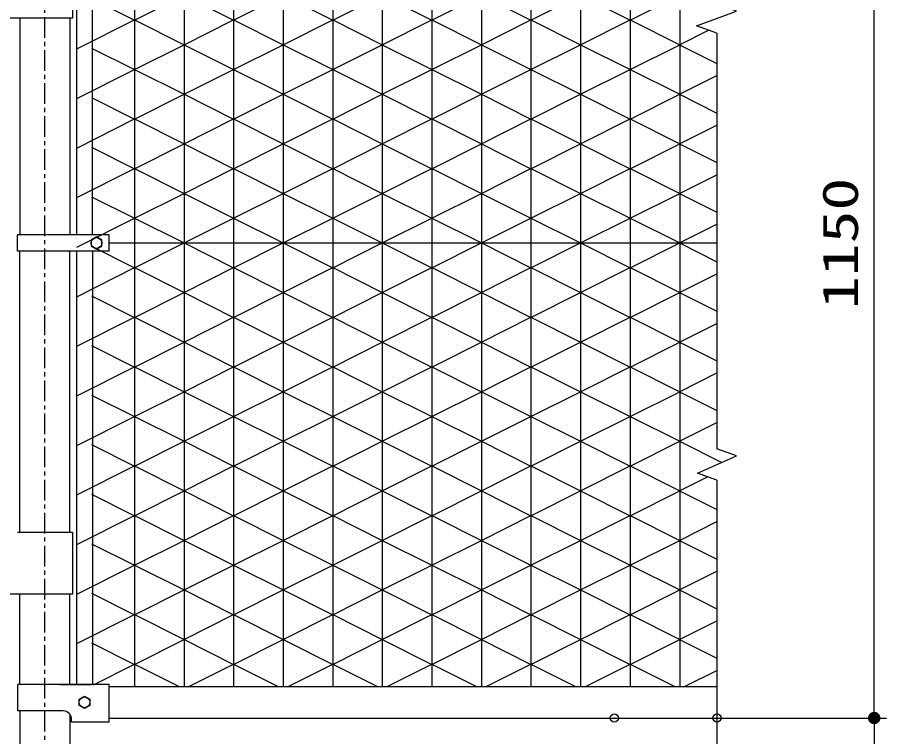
# Model space of a CAD drawing. Units: millimetres, scale not verified. Extents: x -4425 to 4425, y -3150 to 3150.
# Drawn here: x 2617 to 3669, y -120 to 750 of the extents above; entities that cross this region are included whole.
import ezdxf
from ezdxf.enums import TextEntityAlignment as Align

# ---------------------------------------------------------------- set-up
doc = ezdxf.new("R2010")
doc.units = ezdxf.units.MM
doc.header["$LTSCALE"] = 20
doc.header["$PDMODE"] = 32
doc.header["$PDSIZE"] = 10
doc.linetypes.add('USER1', pattern=[2, 1.25, -0.25, 0.25, -0.25])
for name, color, linetype, lineweight in [('0-0_BUHIN', 7, 'Continuous', 25), ('0-2_KOUZOU', 7, 'Continuous', 25), ('0-3_SUNPOU', 1, 'Continuous', 25), ('0-7_AMI', 7, 'Continuous', 25), ('0-D_AMI-HATCH', 6, 'Continuous', 25)]:
    doc.layers.add(name, color=color, linetype=linetype, lineweight=lineweight)
doc.layers.add('0-5_DEFPOINTS', color=7, linetype='Continuous')
doc.styles.add('ＭＳ ゴシック', font='')
doc.styles.get('ＭＳ ゴシック').set_extended_font_data('MS Gothic')

# ---------------------------------------------------------------- blocks, each defined once
blk = doc.blocks.new('M1')
at = {"layer": '0-3_SUNPOU'}
blk.add_line((-5, 0), (-38.58, 0), dxfattribs=at)
for points in [[(0, 0), (-5, 0), (-4.96, 0.63)], [(0, 0), (-4.96, -0.63), (-5, 0)], [(0, 0), (-4.96, 0.63), (-4.84, 1.24)], [(0, 0), (-4.84, -1.24), (-4.96, -0.63)], [(0, 0), (-4.84, 1.24), (-4.65, 1.84)], [(0, 0), (-4.65, -1.84), (-4.84, -1.24)], [(0, 0), (-4.65, 1.84), (-4.38, 2.41)], [(0, 0), (-4.38, -2.41), (-4.65, -1.84)], [(0, 0), (-4.38, 2.41), (-4.05, 2.94)], [(0, 0), (-4.05, -2.94), (-4.38, -2.41)], [(0, 0), (-4.05, 2.94), (-3.64, 3.42)], [(0, 0), (-3.64, -3.42), (-4.05, -2.94)], [(0, 0), (-3.64, 3.42), (-3.19, 3.85)], [(0, 0), (-3.19, -3.85), (-3.64, -3.42)], [(0, 0), (-3.19, 3.85), (-2.68, 4.22)], [(0, 0), (-2.68, -4.22), (-3.19, -3.85)], [(0, 0), (-2.68, 4.22), (-2.13, 4.52)], [(0, 0), (-2.13, -4.52), (-2.68, -4.22)], [(0, 0), (-2.13, 4.52), (-1.55, 4.76)], [(0, 0), (-1.55, -4.76), (-2.13, -4.52)], [(0, 0), (-1.55, 4.76), (-0.94, 4.91)], [(0, 0), (-0.94, -4.91), (-1.55, -4.76)], [(0, 0), (-0.94, 4.91), (-0.31, 4.99)], [(0, 0), (-0.31, -4.99), (-0.94, -4.91)], [(0, 0), (-0.31, 4.99), (0.31, 4.99)], [(0, 0), (0.31, -4.99), (-0.31, -4.99)], [(0, 0), (0.31, 4.99), (0.94, 4.91)], [(0, 0), (0.94, 4.91), (1.55, 4.76)], [(0, 0), (1.55, 4.76), (2.13, 4.52)], [(0, 0), (2.13, 4.52), (2.68, 4.22)], [(0, 0), (2.68, 4.22), (3.19, 3.85)], [(0, 0), (3.19, 3.85), (3.64, 3.42)], [(0, 0), (3.64, 3.42), (4.05, 2.94)], [(0, 0), (4.05, 2.94), (4.38, 2.41)], [(0, 0), (4.38, 2.41), (4.65, 1.84)], [(0, 0), (4.65, 1.84), (4.84, 1.24)], [(0, 0), (4.84, 1.24), (4.96, 0.63)], [(0, 0), (4.96, 0.63), (5, 0)], [(0, 0), (0.94, -4.91), (0.31, -4.99)], [(0, 0), (1.55, -4.76), (0.94, -4.91)], [(0, 0), (2.13, -4.52), (1.55, -4.76)], [(0, 0), (2.68, -4.22), (2.13, -4.52)], [(0, 0), (3.19, -3.85), (2.68, -4.22)], [(0, 0), (3.64, -3.42), (3.19, -3.85)], [(0, 0), (4.05, -2.94), (3.64, -3.42)], [(0, 0), (4.38, -2.41), (4.05, -2.94)], [(0, 0), (4.65, -1.84), (4.38, -2.41)], [(0, 0), (4.84, -1.24), (4.65, -1.84)], [(0, 0), (4.96, -0.63), (4.84, -1.24)], [(0, 0), (5, 0), (4.96, -0.63)]]:
    blk.add_solid(points, dxfattribs=at)

msp = doc.modelspace()

# ---------------------------------------------------------------- linework, layer by layer
at = {"layer": '0-0_BUHIN'}
for p, q in [((2683.52, 824.3), (2683.52, 749.3)), ((2683.52, 749.3), (2603.62, 749.3)), ((2616.92, 127.3), (2683.52, 127.3)), ((2683.52, 127.3), (2683.52, 52.3)), ((2683.52, 52.3), (2603.62, 52.3))]:
    msp.add_line(p, q, dxfattribs=at)
at = {"layer": '0-2_KOUZOU', "color": 1, "linetype": 'USER1'}
msp.add_line((2650.22, -474.24), (2650.22, 1089.6), dxfattribs=at)
at = {"layer": '0-2_KOUZOU'}
for p, q in [((2688.72, 487.3), (2688.72, 1012.05)), ((2707.72, 487.3), (2707.72, 1012.05)), ((2619.97, 749.3), (2619.97, 487.3)), ((2680.47, 749.3), (2680.47, 487.3)), ((2616.97, 467.3), (2616.97, 487.3)), ((3463.87, 477.3), (2728.21, 477.3)), ((2728.21, 467.3), (2616.97, 467.3)), ((2619.97, 127.3), (2619.97, 467.3)), ((2680.47, 127.3), (2680.47, 467.3)), ((2688.71, 467.3), (2688.71, -57.2)), ((2707.71, 467.3), (2707.71, -57.2)), ((2619.97, -57.2), (2619.97, 52.3)), ((2680.47, -57.2), (2680.47, 52.3)), ((2617.47, -89.2), (2617.47, -57.2)), ((2728.21, -57.2), (2617.47, -57.2)), ((2668.23, -57.2), (2706.53, -57.2)), ((2728.21, -102.7), (2728.21, -57.2)), ((2728.21, -59.7), (3463.87, -59.7)), ((2672.47, -89.2), (2617.47, -89.2)), ((2680.47, -93.2), (2680.47, -397.7)), ((2728.21, -97.7), (3463.87, -97.7))]:
    msp.add_line(p, q, dxfattribs=at)
for points in [[(2728.21, 467.3), (2728.21, 487.3), (2616.97, 487.3)], [(2619.97, -89.2), (2619.97, -397.7), (2680.47, -397.7)], [(2728.21, -102.7), (2682.47, -102.7), (2682.47, -99.2)]]:
    msp.add_lwpolyline(points, dxfattribs=at)
for points in [[(2712.71, 484.81), (2706.21, 481.05), (2706.21, 473.55), (2712.71, 469.8), (2719.21, 473.55), (2719.21, 481.05)], [(2698.22, -86.2), (2691.72, -82.45), (2691.72, -74.95), (2698.22, -71.19), (2704.72, -74.95), (2704.72, -82.45)]]:
    msp.add_lwpolyline(points, close=True, dxfattribs=at)
for centre in [(2712.71, 477.3), (2698.22, -78.7)]:
    msp.add_circle(centre, 6.5, dxfattribs=at)
msp.add_arc((2672.47, -99.2), 10, 0, 90, dxfattribs=at)
at = {"layer": '0-3_SUNPOU'}
for p, q in [((3654.28, -67.7), (3654.28, 1022.3)), ((3654.28, -67.7), (3654.28, -37.7)), ((3354.6, -97.7), (3669.28, -97.7)), ((3478.87, -97.7), (3669.28, -97.7)), ((3654.28, -97.7), (3654.28, -147.7))]:
    msp.add_line(p, q, dxfattribs=at)
at = {"layer": '0-5_DEFPOINTS'}
for p in [(3339.6, -97.7), (3463.87, -97.7)]:
    msp.add_point(p, dxfattribs=at)
at = {"layer": '0-7_AMI'}
for p, q in [((3463.87, 731.28), (3439.15, 740.27)), ((3463.87, 731.28), (3463.87, 228.22)), ((3463.87, 190.02), (3463.87, -338.99))]:
    msp.add_line(p, q, dxfattribs=at)
for points in [[(3439.15, 740.27), (3487.36, 757.82), (3463.87, 766.37)], [(3463.87, 190.02), (3440.37, 198.57), (3487.36, 219.67), (3463.87, 228.22)]]:
    msp.add_lwpolyline(points, dxfattribs=at)
at = {"layer": '0-D_AMI-HATCH'}
for p, q in [((2758.75, 1014.3), (2758.75, -59.7)), ((2818.75, 1014.3), (2818.75, -59.7)), ((2878.75, 1014.3), (2878.75, -59.7)), ((2938.75, 1014.3), (2938.75, -59.7)), ((2998.75, 1014.3), (2998.75, -59.7)), ((3058.75, 1014.3), (3058.75, -59.7)), ((3118.75, 1014.3), (3118.75, -59.7)), ((3178.75, 1014.3), (3178.75, -59.7)), ((3238.75, 1014.3), (3238.75, -59.7)), ((3298.75, 1014.3), (3298.75, -59.7)), ((3358.75, 1014.3), (3358.75, -59.7)), ((3418.75, 1014.3), (3418.75, -59.7)), ((2706.71, 773.3), (2758.73, 747.17)), ((2758.73, 747.17), (2818.75, 777.32)), ((2818.71, 777.32), (2878.73, 747.17)), ((2878.73, 747.17), (2938.75, 777.32)), ((2938.71, 777.32), (2998.73, 747.17)), ((2998.73, 747.17), (3058.75, 777.32)), ((3058.71, 777.32), (3118.73, 747.17)), ((3118.73, 747.17), (3178.75, 777.32)), ((3178.71, 777.32), (3238.73, 747.17)), ((3238.73, 747.17), (3298.75, 777.32)), ((3298.71, 777.32), (3358.73, 747.17)), ((3358.73, 747.17), (3418.75, 777.32)), ((2688.73, 712.3), (2758.73, 747.47)), ((2758.73, 747.47), (2818.75, 717.32)), ((2818.71, 717.32), (2878.73, 747.47)), ((2878.73, 747.47), (2938.75, 717.32)), ((2938.71, 717.32), (2998.73, 747.47)), ((2998.73, 747.47), (3058.75, 717.32)), ((3058.71, 717.32), (3118.73, 747.47)), ((3118.73, 747.47), (3178.75, 717.32)), ((3178.71, 717.32), (3238.73, 747.47)), ((3238.73, 747.47), (3298.75, 717.32)), ((3298.71, 717.32), (3358.73, 747.47)), ((3358.73, 747.47), (3418.75, 717.32)), ((3418.71, 717.32), (3453.8, 734.94)), ((2758.73, 687.17), (2818.75, 717.32)), ((2818.71, 717.32), (2878.73, 687.17)), ((2878.73, 687.17), (2938.75, 717.32)), ((2938.71, 717.32), (2998.73, 687.17)), ((2998.73, 687.17), (3058.75, 717.32)), ((3058.71, 717.32), (3118.73, 687.17)), ((3118.73, 687.17), (3178.75, 717.32)), ((3178.71, 717.32), (3238.73, 687.17)), ((3238.73, 687.17), (3298.75, 717.32)), ((3298.71, 717.32), (3358.73, 687.17)), ((3358.73, 687.17), (3418.75, 717.32)), ((3418.71, 717.32), (3463.87, 694.64)), ((2706.71, 713.3), (2758.73, 687.17)), ((2688.73, 652.3), (2758.73, 687.47)), ((2758.73, 687.47), (2818.75, 657.32)), ((2818.71, 657.32), (2878.73, 687.47)), ((2878.73, 687.47), (2938.75, 657.32)), ((2938.71, 657.32), (2998.73, 687.47)), ((2998.73, 687.47), (3058.75, 657.32)), ((3058.71, 657.32), (3118.73, 687.47)), ((3118.73, 687.47), (3178.75, 657.32)), ((3178.71, 657.32), (3238.73, 687.47)), ((3238.73, 687.47), (3298.75, 657.32)), ((3298.71, 657.32), (3358.73, 687.47)), ((3358.73, 687.47), (3418.75, 657.32)), ((3418.71, 657.32), (3463.87, 680)), ((2706.71, 653.3), (2758.73, 627.17)), ((2758.73, 627.17), (2818.75, 657.32)), ((2818.71, 657.32), (2878.73, 627.17)), ((2878.73, 627.17), (2938.75, 657.32)), ((2938.71, 657.32), (2998.73, 627.17)), ((2998.73, 627.17), (3058.75, 657.32)), ((3058.71, 657.32), (3118.73, 627.17)), ((3118.73, 627.17), (3178.75, 657.32)), ((3178.71, 657.32), (3238.73, 627.17)), ((3238.73, 627.17), (3298.75, 657.32)), ((3298.71, 657.32), (3358.73, 627.17)), ((3358.73, 627.17), (3418.75, 657.32)), ((3418.71, 657.32), (3463.87, 634.64)), ((2688.73, 592.3), (2758.73, 627.47)), ((2758.73, 627.47), (2818.75, 597.32)), ((2818.71, 597.32), (2878.73, 627.47)), ((2878.73, 627.47), (2938.75, 597.32)), ((2938.71, 597.32), (2998.73, 627.47)), ((2998.73, 627.47), (3058.75, 597.32)), ((3058.71, 597.32), (3118.73, 627.47)), ((3118.73, 627.47), (3178.75, 597.32)), ((3178.71, 597.32), (3238.73, 627.47)), ((3238.73, 627.47), (3298.75, 597.32)), ((3298.71, 597.32), (3358.73, 627.47)), ((3358.73, 627.47), (3418.75, 597.32)), ((3418.71, 597.32), (3463.87, 620)), ((2706.71, 593.3), (2758.73, 567.17)), ((2758.73, 567.17), (2818.75, 597.32)), ((2818.71, 597.32), (2878.73, 567.17)), ((2878.73, 567.17), (2938.75, 597.32)), ((2938.71, 597.32), (2998.73, 567.17)), ((2998.73, 567.17), (3058.75, 597.32)), ((3058.71, 597.32), (3118.73, 567.17)), ((3118.73, 567.17), (3178.75, 597.32)), ((3178.71, 597.32), (3238.73, 567.17)), ((3238.73, 567.17), (3298.75, 597.32)), ((3298.71, 597.32), (3358.73, 567.17)), ((3358.73, 567.17), (3418.75, 597.32)), ((3418.71, 597.32), (3463.87, 574.64)), ((2688.73, 532.3), (2758.73, 567.47)), ((2758.73, 567.47), (2818.75, 537.32)), ((2818.71, 537.32), (2878.73, 567.47)), ((2878.73, 567.47), (2938.75, 537.32)), ((2938.71, 537.32), (2998.73, 567.47)), ((2998.73, 567.47), (3058.75, 537.32)), ((3058.71, 537.32), (3118.73, 567.47)), ((3118.73, 567.47), (3178.75, 537.32)), ((3178.71, 537.32), (3238.73, 567.47)), ((3238.73, 567.47), (3298.75, 537.32)), ((3298.71, 537.32), (3358.73, 567.47)), ((3358.73, 567.47), (3418.75, 537.32)), ((3418.71, 537.32), (3463.87, 560)), ((2758.73, 507.17), (2818.75, 537.32)), ((2818.71, 537.32), (2878.73, 507.17)), ((2878.73, 507.17), (2938.75, 537.32)), ((2938.71, 537.32), (2998.73, 507.17)), ((2998.73, 507.17), (3058.75, 537.32)), ((3058.71, 537.32), (3118.73, 507.17)), ((3118.73, 507.17), (3178.75, 537.32)), ((3178.71, 537.32), (3238.73, 507.17)), ((3238.73, 507.17), (3298.75, 537.32)), ((3298.71, 537.32), (3358.73, 507.17)), ((3358.73, 507.17), (3418.75, 537.32)), ((3418.71, 537.32), (3463.87, 514.64)), ((2706.71, 533.3), (2758.73, 507.17)), ((2688.73, 472.3), (2758.73, 507.47)), ((2758.73, 507.47), (2818.75, 477.32)), ((2818.71, 477.32), (2878.73, 507.47)), ((2878.73, 507.47), (2938.75, 477.32)), ((2938.71, 477.32), (2998.73, 507.47)), ((2998.73, 507.47), (3058.75, 477.32)), ((3058.71, 477.32), (3118.73, 507.47)), ((3118.73, 507.47), (3178.75, 477.32)), ((3178.71, 477.32), (3238.73, 507.47)), ((3238.73, 507.47), (3298.75, 477.32)), ((3298.71, 477.32), (3358.73, 507.47)), ((3358.73, 507.47), (3418.75, 477.32)), ((3418.71, 477.32), (3463.87, 500)), ((2758.73, 447.17), (2818.75, 477.32)), ((2818.71, 477.32), (2878.73, 447.17)), ((2878.73, 447.17), (2938.75, 477.32)), ((2938.71, 477.32), (2998.73, 447.17)), ((2998.73, 447.17), (3058.75, 477.32)), ((3058.71, 477.32), (3118.73, 447.17)), ((3118.73, 447.17), (3178.75, 477.32)), ((3178.71, 477.32), (3238.73, 447.17)), ((3238.73, 447.17), (3298.75, 477.32)), ((3298.71, 477.32), (3358.73, 447.17)), ((3358.73, 447.17), (3418.75, 477.32)), ((3418.71, 477.32), (3463.87, 454.64)), ((2706.71, 473.3), (2758.73, 447.17)), ((2688.73, 412.3), (2758.73, 447.47)), ((2758.73, 447.47), (2818.75, 417.32)), ((2818.71, 417.32), (2878.73, 447.47)), ((2878.73, 447.47), (2938.75, 417.32)), ((2938.71, 417.32), (2998.73, 447.47)), ((2998.73, 447.47), (3058.75, 417.32)), ((3058.71, 417.32), (3118.73, 447.47)), ((3118.73, 447.47), (3178.75, 417.32)), ((3178.71, 417.32), (3238.73, 447.47)), ((3238.73, 447.47), (3298.75, 417.32)), ((3298.71, 417.32), (3358.73, 447.47)), ((3358.73, 447.47), (3418.75, 417.32)), ((3418.71, 417.32), (3463.87, 440)), ((2706.71, 413.3), (2758.73, 387.17)), ((2758.73, 387.17), (2818.75, 417.32)), ((2818.71, 417.32), (2878.73, 387.17)), ((2878.73, 387.17), (2938.75, 417.32)), ((2938.71, 417.32), (2998.73, 387.17)), ((2998.73, 387.17), (3058.75, 417.32)), ((3058.71, 417.32), (3118.73, 387.17)), ((3118.73, 387.17), (3178.75, 417.32)), ((3178.71, 417.32), (3238.73, 387.17)), ((3238.73, 387.17), (3298.75, 417.32)), ((3298.71, 417.32), (3358.73, 387.17)), ((3358.73, 387.17), (3418.75, 417.32)), ((3418.71, 417.32), (3463.87, 394.64)), ((2688.73, 352.3), (2758.73, 387.47)), ((2758.73, 387.47), (2818.75, 357.32)), ((2818.71, 357.32), (2878.73, 387.47)), ((2878.73, 387.47), (2938.75, 357.32)), ((2938.71, 357.32), (2998.73, 387.47)), ((2998.73, 387.47), (3058.75, 357.32)), ((3058.71, 357.32), (3118.73, 387.47)), ((3118.73, 387.47), (3178.75, 357.32)), ((3178.71, 357.32), (3238.73, 387.47)), ((3238.73, 387.47), (3298.75, 357.32)), ((3298.71, 357.32), (3358.73, 387.47)), ((3358.73, 387.47), (3418.75, 357.32)), ((3418.71, 357.32), (3463.87, 380)), ((2706.71, 353.3), (2758.73, 327.17)), ((2758.73, 327.17), (2818.75, 357.32)), ((2818.71, 357.32), (2878.73, 327.17)), ((2878.73, 327.17), (2938.75, 357.32)), ((2938.71, 357.32), (2998.73, 327.17)), ((2998.73, 327.17), (3058.75, 357.32)), ((3058.71, 357.32), (3118.73, 327.17)), ((3118.73, 327.17), (3178.75, 357.32)), ((3178.71, 357.32), (3238.73, 327.17)), ((3238.73, 327.17), (3298.75, 357.32)), ((3298.71, 357.32), (3358.73, 327.17)), ((3358.73, 327.17), (3418.75, 357.32)), ((3418.71, 357.32), (3463.87, 334.64)), ((2688.73, 292.3), (2758.73, 327.47)), ((2758.73, 327.47), (2818.75, 297.32)), ((2818.71, 297.32), (2878.73, 327.47)), ((2878.73, 327.47), (2938.75, 297.32)), ((2938.71, 297.32), (2998.73, 327.47)), ((2998.73, 327.47), (3058.75, 297.32)), ((3058.71, 297.32), (3118.73, 327.47)), ((3118.73, 327.47), (3178.75, 297.32)), ((3178.71, 297.32), (3238.73, 327.47)), ((3238.73, 327.47), (3298.75, 297.32)), ((3298.71, 297.32), (3358.73, 327.47)), ((3358.73, 327.47), (3418.75, 297.32)), ((3418.71, 297.32), (3463.87, 320)), ((2758.73, 267.17), (2818.75, 297.32)), ((2818.71, 297.32), (2878.73, 267.17)), ((2878.73, 267.17), (2938.75, 297.32)), ((2938.71, 297.32), (2998.73, 267.17)), ((2998.73, 267.17), (3058.75, 297.32)), ((3058.71, 297.32), (3118.73, 267.17)), ((3118.73, 267.17), (3178.75, 297.32)), ((3178.71, 297.32), (3238.73, 267.17)), ((3238.73, 267.17), (3298.75, 297.32)), ((3298.71, 297.32), (3358.73, 267.17)), ((3358.73, 267.17), (3418.75, 297.32)), ((3418.71, 297.32), (3463.87, 274.64)), ((2706.71, 293.3), (2758.73, 267.17)), ((2688.73, 232.3), (2758.73, 267.47)), ((2758.73, 267.47), (2818.75, 237.32)), ((2818.71, 237.32), (2878.73, 267.47)), ((2878.73, 267.47), (2938.75, 237.32)), ((2938.71, 237.32), (2998.73, 267.47)), ((2998.73, 267.47), (3058.75, 237.32)), ((3058.71, 237.32), (3118.73, 267.47)), ((3118.73, 267.47), (3178.75, 237.32)), ((3178.71, 237.32), (3238.73, 267.47)), ((3238.73, 267.47), (3298.75, 237.32)), ((3298.71, 237.32), (3358.73, 267.47)), ((3358.73, 267.47), (3418.75, 237.32)), ((3418.71, 237.32), (3463.87, 260)), ((2706.71, 233.3), (2758.73, 207.17)), ((2758.73, 207.17), (2818.75, 237.32)), ((2818.71, 237.32), (2878.73, 207.17)), ((2878.73, 207.17), (2938.75, 237.32)), ((2938.71, 237.32), (2998.73, 207.17)), ((2998.73, 207.17), (3058.75, 237.32)), ((3058.71, 237.32), (3118.73, 207.17)), ((3118.73, 207.17), (3178.75, 237.32)), ((3178.71, 237.32), (3238.73, 207.17)), ((3238.73, 207.17), (3298.75, 237.32)), ((3298.71, 237.32), (3358.73, 207.17)), ((3358.73, 207.17), (3418.75, 237.32)), ((3418.71, 237.32), (3469.67, 211.73)), ((2688.73, 172.3), (2758.73, 207.47)), ((2758.73, 207.47), (2818.75, 177.32)), ((2818.71, 177.32), (2878.73, 207.47)), ((2878.73, 207.47), (2938.75, 177.32)), ((2938.71, 177.32), (2998.73, 207.47)), ((2998.73, 207.47), (3058.75, 177.32)), ((3058.71, 177.32), (3118.73, 207.47)), ((3118.73, 207.47), (3178.75, 177.32)), ((3178.71, 177.32), (3238.73, 207.47)), ((3238.73, 207.47), (3298.75, 177.32)), ((3298.71, 177.32), (3358.73, 207.47)), ((3358.73, 207.47), (3418.75, 177.32)), ((3418.71, 177.32), (3452.34, 194.21)), ((2706.71, 173.3), (2758.73, 147.17)), ((2758.73, 147.17), (2818.75, 177.32)), ((2818.71, 177.32), (2878.73, 147.17)), ((2878.73, 147.17), (2938.75, 177.32)), ((2938.71, 177.32), (2998.73, 147.17)), ((2998.73, 147.17), (3058.75, 177.32)), ((3058.71, 177.32), (3118.73, 147.17)), ((3118.73, 147.17), (3178.75, 177.32)), ((3178.71, 177.32), (3238.73, 147.17)), ((3238.73, 147.17), (3298.75, 177.32)), ((3298.71, 177.32), (3358.73, 147.17)), ((3358.73, 147.17), (3418.75, 177.32)), ((3418.71, 177.32), (3463.87, 154.64)), ((2688.73, 112.3), (2758.73, 147.47)), ((2758.73, 147.47), (2818.75, 117.32)), ((2818.71, 117.32), (2878.73, 147.47)), ((2878.73, 147.47), (2938.75, 117.32)), ((2938.71, 117.32), (2998.73, 147.47)), ((2998.73, 147.47), (3058.75, 117.32)), ((3058.71, 117.32), (3118.73, 147.47)), ((3118.73, 147.47), (3178.75, 117.32)), ((3178.71, 117.32), (3238.73, 147.47)), ((3238.73, 147.47), (3298.75, 117.32)), ((3298.71, 117.32), (3358.73, 147.47)), ((3358.73, 147.47), (3418.75, 117.32)), ((3418.71, 117.32), (3463.87, 140)), ((2758.73, 87.17), (2818.75, 117.32)), ((2818.71, 117.32), (2878.73, 87.17)), ((2878.73, 87.17), (2938.75, 117.32)), ((2938.71, 117.32), (2998.73, 87.17)), ((2998.73, 87.17), (3058.75, 117.32)), ((3058.71, 117.32), (3118.73, 87.17)), ((3118.73, 87.17), (3178.75, 117.32)), ((3178.71, 117.32), (3238.73, 87.17)), ((3238.73, 87.17), (3298.75, 117.32)), ((3298.71, 117.32), (3358.73, 87.17)), ((3358.73, 87.17), (3418.75, 117.32)), ((3418.71, 117.32), (3463.87, 94.64)), ((2706.71, 113.3), (2758.73, 87.17)), ((2688.73, 52.3), (2758.73, 87.47)), ((2758.73, 87.47), (2818.75, 57.32)), ((2818.71, 57.32), (2878.73, 87.47)), ((2878.73, 87.47), (2938.75, 57.32)), ((2938.71, 57.32), (2998.73, 87.47)), ((2998.73, 87.47), (3058.75, 57.32)), ((3058.71, 57.32), (3118.73, 87.47)), ((3118.73, 87.47), (3178.75, 57.32)), ((3178.71, 57.32), (3238.73, 87.47)), ((3238.73, 87.47), (3298.75, 57.32)), ((3298.71, 57.32), (3358.73, 87.47)), ((3358.73, 87.47), (3418.75, 57.32)), ((3418.71, 57.32), (3463.87, 80)), ((2706.71, 53.3), (2758.73, 27.17)), ((2758.73, 27.17), (2818.75, 57.32)), ((2818.71, 57.32), (2878.73, 27.17)), ((2878.73, 27.17), (2938.75, 57.32)), ((2938.71, 57.32), (2998.73, 27.17)), ((2998.73, 27.17), (3058.75, 57.32)), ((3058.71, 57.32), (3118.73, 27.17)), ((3118.73, 27.17), (3178.75, 57.32)), ((3178.71, 57.32), (3238.73, 27.17)), ((3238.73, 27.17), (3298.75, 57.32)), ((3298.71, 57.32), (3358.73, 27.17)), ((3358.73, 27.17), (3418.75, 57.32)), ((3418.71, 57.32), (3463.87, 34.64)), ((2688.73, -7.7), (2758.73, 27.47)), ((2758.73, 27.47), (2818.75, -2.68)), ((2818.71, -2.68), (2878.73, 27.47)), ((2878.73, 27.47), (2938.75, -2.68)), ((2938.71, -2.68), (2998.73, 27.47)), ((2998.73, 27.47), (3058.75, -2.68)), ((3058.71, -2.68), (3118.73, 27.47)), ((3118.73, 27.47), (3178.75, -2.68)), ((3178.71, -2.68), (3238.73, 27.47)), ((3238.73, 27.47), (3298.75, -2.68)), ((3298.71, -2.68), (3358.73, 27.47)), ((3358.73, 27.47), (3418.75, -2.68)), ((3418.71, -2.68), (3463.87, 20)), ((2706.71, -6.7), (2758.73, -32.83)), ((2758.73, -32.83), (2818.75, -2.68)), ((2818.71, -2.68), (2878.73, -32.83)), ((2878.73, -32.83), (2938.75, -2.68)), ((2938.71, -2.68), (2998.73, -32.83)), ((2998.73, -32.83), (3058.75, -2.68)), ((3058.71, -2.68), (3118.73, -32.83)), ((3118.73, -32.83), (3178.75, -2.68)), ((3178.71, -2.68), (3238.73, -32.83)), ((3238.73, -32.83), (3298.75, -2.68)), ((3298.71, -2.68), (3358.73, -32.83)), ((3358.73, -32.83), (3418.75, -2.68)), ((3418.71, -2.68), (3463.87, -25.36)), ((2709.13, -57.45), (2758.73, -32.53)), ((2758.73, -32.53), (2812.82, -59.7)), ((2824.65, -59.7), (2878.73, -32.53)), ((2878.73, -32.53), (2932.82, -59.7)), ((2944.65, -59.7), (2998.73, -32.53)), ((2998.73, -32.53), (3052.82, -59.7)), ((3064.65, -59.7), (3118.73, -32.53)), ((3118.73, -32.53), (3172.82, -59.7)), ((3184.65, -59.7), (3238.73, -32.53)), ((3238.73, -32.53), (3292.82, -59.7)), ((3304.65, -59.7), (3358.73, -32.53)), ((3358.73, -32.53), (3412.82, -59.7)), ((3424.65, -59.7), (3463.87, -40))]:
    msp.add_line(p, q, dxfattribs=at)

# ---------------------------------------------------------------- block references
at = {"layer": '0-3_SUNPOU', "xscale": 1.5, "yscale": 1.5, "rotation": 270}
msp.add_blockref('M1', (3654.28, -97.7), dxfattribs=at)
msp.add_blockref('M1', (3654.28, -97.7), dxfattribs=at)

# ---------------------------------------------------------------- texts
at = {"layer": '0-3_SUNPOU', "color": 3, "style": 'ＭＳ ゴシック', "width": 1.35}
msp.add_text('1150', height=43.3, rotation=90, dxfattribs=at).set_placement((3647.6, 397.27), align=Align.BOTTOM_LEFT)

doc.saveas('drawing.dxf')
